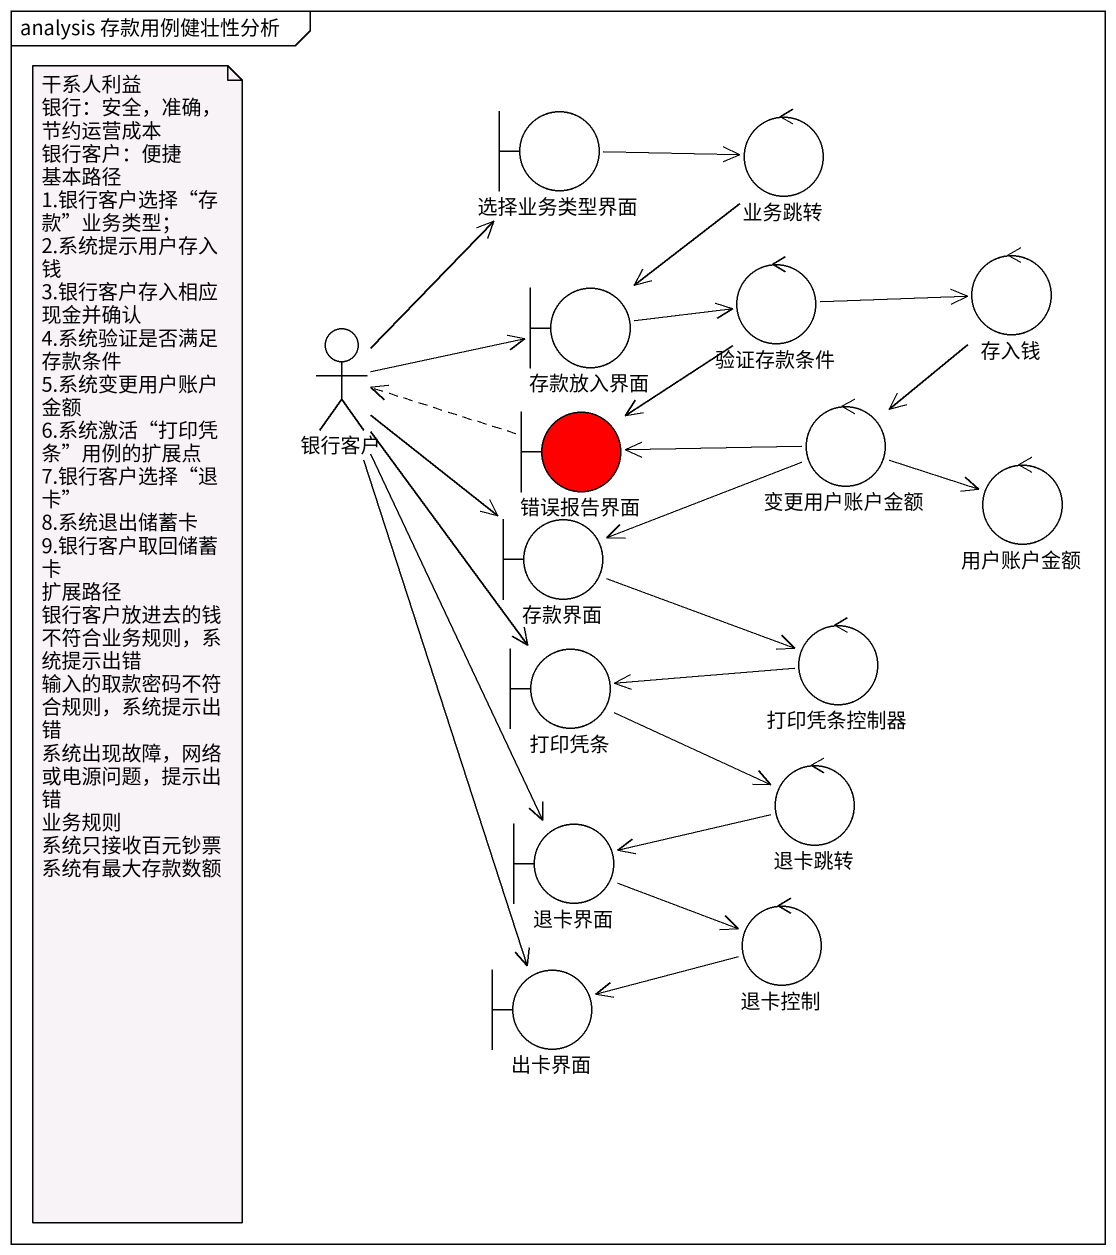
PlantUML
@startuml
mainframe analysis 存款用例健壮性分析
boundary 选择业务类型界面
control 业务跳转
control 验证存款条件
control 存入钱
actor 银行客户
boundary 存款放入界面
boundary 错误报告界面 #FF0000
control 变更用户账户金额
boundary 存款界面
control 用户账户金额
boundary 打印凭条
control 打印凭条控制器
control 退卡跳转
boundary 退卡界面
control 退卡控制
boundary 出卡界面
选择业务类型界面 -right-> 业务跳转
业务跳转 --> 存款放入界面
验证存款条件 -right-> 存入钱
验证存款条件 --> 错误报告界面
存入钱 --> 变更用户账户金额
银行客户 -up-> 选择业务类型界面
银行客户 -right-> 存款放入界面
银行客户 --> 存款界面
银行客户 --> 打印凭条
银行客户 --> 退卡界面
银行客户 --> 出卡界面
存款放入界面 -right-> 验证存款条件
错误报告界面 .left.> 银行客户
变更用户账户金额 -left-> 错误报告界面
变更用户账户金额 -left-> 存款界面
变更用户账户金额 -right-> 用户账户金额
存款界面 -right-> 打印凭条控制器
打印凭条 -right-> 退卡跳转
打印凭条控制器 -left-> 打印凭条
退卡跳转 -left-> 退卡界面
退卡界面 -right-> 退卡控制
退卡控制 -left-> 出卡界面
note as N1
  干系人利益
  银行：安全，准确，节约运营成本
  银行客户：便捷
  基本路径
  1.银行客户选择“存款”业务类型；
  2.系统提示用户存入钱
  3.银行客户存入相应现金并确认
  4.系统验证是否满足存款条件
  5.系统变更用户账户金额
  6.系统激活“打印凭条”用例的扩展点
  7.银行客户选择“退卡”
  8.系统退出储蓄卡
  9.银行客户取回储蓄卡
  扩展路径
  银行客户放进去的钱不符合业务规则，系统提示出错
  输入的取款密码不符合规则，系统提示出错
  系统出现故障，网络或电源问题，提示出错
  业务规则
  系统只接收百元钞票
  系统有最大存款数额
end note
@enduml
